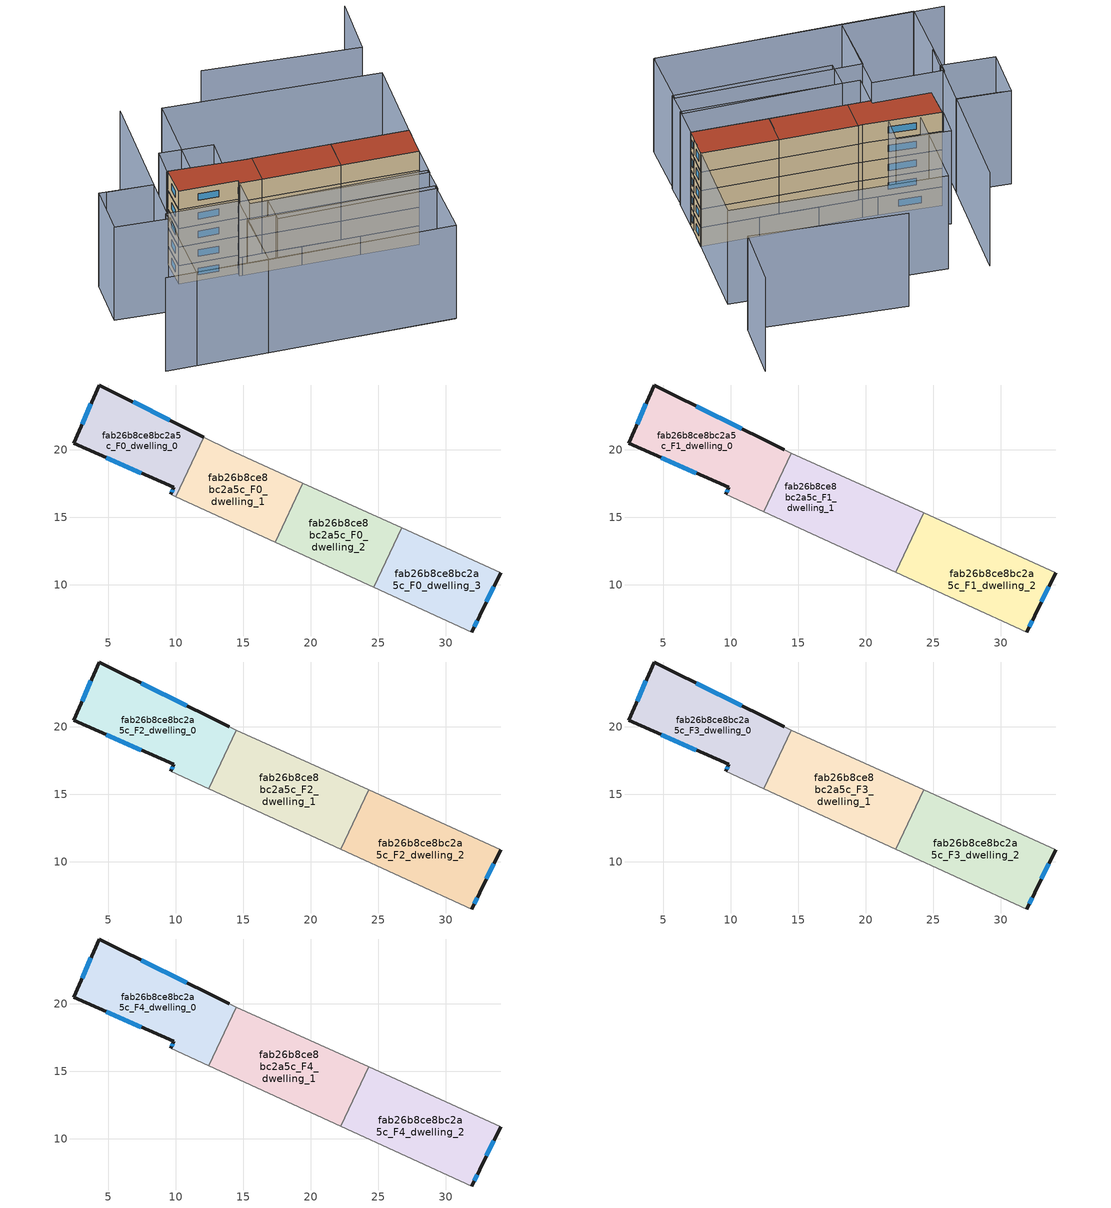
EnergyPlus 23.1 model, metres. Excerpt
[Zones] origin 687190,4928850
fab26b8ce8bc2a5c_F0_dwelling_0
 floor ground (EU_floor_Construction): 12.08,20.93 10.01,16.51 9.61,16.69 9.84,17.21 2.45,20.49 4.31,24.8 z0
 wall outside (EU_wall_Construction): 12.08,20.93 4.31,24.8 2.45,20.49 9.84,17.21 9.61,16.69 z0:3
 wall adiabatic (EU_wall_Construction): 9.61,16.69 10.01,16.51 z0:3
 wall to fab26b8ce8bc2a5c_F0_dwelling_1 (EU_wall_Construction): 10.01,16.51 12.08,20.93 z0:3
 window (EU_Window_Construction): 9.77,17.04 9.69,16.86 / 4.86,19.42 7.44,18.28 / 3.71,23.4 3.06,21.89 / 9.55,22.19 6.84,23.54 z0.98:2.02
fab26b8ce8bc2a5c_F0_dwelling_1
 floor ground (EU_floor_Construction): 19.4,17.53 17.35,13.16 10.01,16.51 12.08,20.93 13.95,20 z0
 wall adiabatic (EU_wall_Construction): 10.01,16.51 17.35,13.16 / 19.4,17.53 13.95,20 12.08,20.93 z0:3
 wall to fab26b8ce8bc2a5c_F0_dwelling_2 (EU_wall_Construction): 17.35,13.16 19.4,17.53 z0:3
fab26b8ce8bc2a5c_F0_dwelling_2
 floor ground (EU_floor_Construction): 26.73,14.21 24.67,9.81 17.35,13.16 19.4,17.53 z0
 wall adiabatic (EU_wall_Construction): 26.73,14.21 19.4,17.53 / 17.35,13.16 24.67,9.81 z0:3
 wall to fab26b8ce8bc2a5c_F0_dwelling_3 (EU_wall_Construction): 24.67,9.81 26.73,14.21 z0:3
fab26b8ce8bc2a5c_F0_dwelling_3
 floor ground (EU_floor_Construction): 34.05,10.89 32.51,7.71 31.93,6.5 24.67,9.81 26.73,14.21 z0
 wall outside (EU_wall_Construction): 31.93,6.5 32.51,7.71 34.05,10.89 z0:3
 wall adiabatic (EU_wall_Construction): 24.67,9.81 31.93,6.5 / 34.05,10.89 26.73,14.21 z0:3
 window (EU_Window_Construction): 33.01,8.74 33.55,9.85 / 32.12,6.89 32.32,7.31 z0.98:2.02
fab26b8ce8bc2a5c_F1_dwelling_0
 floor to fab26b8ce8bc2a5c_F0_dwelling_0 (EU_floor_Construction): 12.08,20.93 10.01,16.51 9.61,16.69 9.84,17.21 2.45,20.49 4.31,24.8 z3
 floor to fab26b8ce8bc2a5c_F0_dwelling_1 (EU_floor_Construction): 13.95,20 14.49,19.75 12.45,15.39 10.01,16.51 12.08,20.93 z3
 wall outside (EU_wall_Construction): 13.95,20 4.31,24.8 2.45,20.49 9.84,17.21 9.61,16.69 z3:6
 wall adiabatic (EU_wall_Construction): 14.49,19.75 13.95,20 / 9.61,16.69 12.45,15.39 z3:6
 wall to fab26b8ce8bc2a5c_F1_dwelling_1 (EU_wall_Construction): 12.45,15.39 14.49,19.75 z3:6
 window (EU_Window_Construction): 9.77,17.04 9.69,16.86 / 4.86,19.42 7.44,18.28 / 3.71,23.4 3.06,21.89 / 10.82,21.56 7.45,23.24 z3.98:5.02
fab26b8ce8bc2a5c_F1_dwelling_1
 floor to fab26b8ce8bc2a5c_F0_dwelling_1 (EU_floor_Construction): 19.4,17.53 17.35,13.16 12.45,15.39 14.49,19.75 z3
 floor to fab26b8ce8bc2a5c_F0_dwelling_2 (EU_floor_Construction): 24.29,15.31 22.23,10.93 17.35,13.16 19.4,17.53 z3
 wall adiabatic (EU_wall_Construction): 24.29,15.32 14.49,19.75 / 12.45,15.39 22.23,10.93 z3:6
 wall to fab26b8ce8bc2a5c_F1_dwelling_2 (EU_wall_Construction): 22.23,10.93 24.29,15.32 z3:6
fab26b8ce8bc2a5c_F1_dwelling_2
 floor to fab26b8ce8bc2a5c_F0_dwelling_2 (EU_floor_Construction): 26.73,14.21 24.67,9.81 22.23,10.93 24.29,15.31 z3
 floor to fab26b8ce8bc2a5c_F0_dwelling_3 (EU_floor_Construction): 34.05,10.89 32.51,7.71 31.93,6.5 24.67,9.81 26.73,14.21 z3
 wall outside (EU_wall_Construction): 31.93,6.5 32.51,7.71 34.05,10.89 z3:6
 wall adiabatic (EU_wall_Construction): 22.23,10.93 31.93,6.5 / 34.05,10.89 24.29,15.32 z3:6
 window (EU_Window_Construction): 33.01,8.74 33.55,9.85 / 32.12,6.89 32.32,7.31 z3.98:5.02
fab26b8ce8bc2a5c_F2_dwelling_0
 floor to fab26b8ce8bc2a5c_F1_dwelling_0 (EU_floor_Construction): 13.95,20 14.49,19.75 12.45,15.39 9.61,16.69 9.84,17.21 2.45,20.49 4.31,24.8 z6
 wall outside (EU_wall_Construction): 13.95,20 4.31,24.8 2.45,20.49 9.84,17.21 9.61,16.69 z6:9
 wall adiabatic (EU_wall_Construction): 14.49,19.75 13.95,20 / 9.61,16.69 12.45,15.39 z6:9
 wall to fab26b8ce8bc2a5c_F2_dwelling_1 (EU_wall_Construction): 12.45,15.39 14.49,19.75 z6:9
 window (EU_Window_Construction): 9.77,17.04 9.69,16.86 / 4.86,19.42 7.44,18.28 / 3.71,23.4 3.06,21.89 / 10.82,21.56 7.45,23.24 z6.98:8.02
fab26b8ce8bc2a5c_F2_dwelling_1
 floor to fab26b8ce8bc2a5c_F1_dwelling_1 (EU_floor_Construction): 24.29,15.32 22.23,10.93 12.45,15.39 14.49,19.75 z6
 wall adiabatic (EU_wall_Construction): 24.29,15.32 14.49,19.75 / 12.45,15.39 22.23,10.93 z6:9
 wall to fab26b8ce8bc2a5c_F2_dwelling_2 (EU_wall_Construction): 22.23,10.93 24.29,15.32 z6:9
fab26b8ce8bc2a5c_F2_dwelling_2
 floor to fab26b8ce8bc2a5c_F1_dwelling_2 (EU_floor_Construction): 34.05,10.89 32.51,7.71 31.93,6.5 22.23,10.93 24.29,15.32 z6
 wall outside (EU_wall_Construction): 31.93,6.5 32.51,7.71 34.05,10.89 z6:9
 wall adiabatic (EU_wall_Construction): 22.23,10.93 31.93,6.5 / 34.05,10.89 24.29,15.32 z6:9
 window (EU_Window_Construction): 33.01,8.74 33.55,9.85 / 32.12,6.89 32.32,7.31 z6.98:8.02
fab26b8ce8bc2a5c_F3_dwelling_0
 floor to fab26b8ce8bc2a5c_F2_dwelling_0 (EU_floor_Construction): 13.95,20 14.49,19.75 12.45,15.39 9.61,16.69 9.84,17.21 2.45,20.49 4.31,24.8 z9
 wall outside (EU_wall_Construction): 13.95,20 4.31,24.8 2.45,20.49 9.84,17.21 9.61,16.69 z9:12
 wall adiabatic (EU_wall_Construction): 14.49,19.75 13.95,20 / 9.61,16.69 12.45,15.39 z9:12
 wall to fab26b8ce8bc2a5c_F3_dwelling_1 (EU_wall_Construction): 12.45,15.39 14.49,19.75 z9:12
 window (EU_Window_Construction): 9.77,17.04 9.69,16.86 / 4.86,19.42 7.44,18.28 / 3.71,23.4 3.06,21.89 / 10.82,21.56 7.45,23.24 z9.98:11.02
fab26b8ce8bc2a5c_F3_dwelling_1
 floor to fab26b8ce8bc2a5c_F2_dwelling_1 (EU_floor_Construction): 24.29,15.32 22.23,10.93 12.45,15.39 14.49,19.75 z9
 wall adiabatic (EU_wall_Construction): 24.29,15.32 14.49,19.75 / 12.45,15.39 22.23,10.93 z9:12
 wall to fab26b8ce8bc2a5c_F3_dwelling_2 (EU_wall_Construction): 22.23,10.93 24.29,15.32 z9:12
fab26b8ce8bc2a5c_F3_dwelling_2
 floor to fab26b8ce8bc2a5c_F2_dwelling_2 (EU_floor_Construction): 34.05,10.89 32.51,7.71 31.93,6.5 22.23,10.93 24.29,15.32 z9
 wall outside (EU_wall_Construction): 31.93,6.5 32.51,7.71 34.05,10.89 z9:12
 wall adiabatic (EU_wall_Construction): 22.23,10.93 31.93,6.5 / 34.05,10.89 24.29,15.32 z9:12
 window (EU_Window_Construction): 33.01,8.74 33.55,9.85 / 32.12,6.89 32.32,7.31 z9.98:11.02
fab26b8ce8bc2a5c_F4_dwelling_0
 floor to fab26b8ce8bc2a5c_F3_dwelling_0 (EU_floor_Construction): 13.95,20 14.49,19.75 12.45,15.39 9.61,16.69 9.84,17.21 2.45,20.49 4.31,24.8 z12
 wall outside (EU_wall_Construction): 13.95,20 4.31,24.8 2.45,20.49 9.84,17.21 9.61,16.69 z12:15
 wall adiabatic (EU_wall_Construction): 14.49,19.75 13.95,20 / 9.61,16.69 12.45,15.39 z12:15
 wall to fab26b8ce8bc2a5c_F4_dwelling_1 (EU_wall_Construction): 12.45,15.39 14.49,19.75 z12:15
 window (EU_Window_Construction): 9.77,17.04 9.69,16.86 / 4.86,19.42 7.44,18.28 / 3.71,23.4 3.06,21.89 / 10.82,21.56 7.45,23.24 z12.98:14.02
 roof outside (EU_roof_Construction): 12.45,15.39 14.49,19.75 13.95,20 4.31,24.8 2.45,20.49 9.84,17.21 9.61,16.69 z15
fab26b8ce8bc2a5c_F4_dwelling_1
 floor to fab26b8ce8bc2a5c_F3_dwelling_1 (EU_floor_Construction): 24.29,15.32 22.23,10.93 12.45,15.39 14.49,19.75 z12
 wall adiabatic (EU_wall_Construction): 24.29,15.32 14.49,19.75 / 12.45,15.39 22.23,10.93 z12:15
 wall to fab26b8ce8bc2a5c_F4_dwelling_2 (EU_wall_Construction): 22.23,10.93 24.29,15.32 z12:15
 roof outside (EU_roof_Construction): 22.23,10.93 24.29,15.32 14.49,19.75 12.45,15.39 z15
fab26b8ce8bc2a5c_F4_dwelling_2
 floor to fab26b8ce8bc2a5c_F3_dwelling_2 (EU_floor_Construction): 34.05,10.89 32.51,7.71 31.93,6.5 22.23,10.93 24.29,15.32 z12
 wall outside (EU_wall_Construction): 31.93,6.5 32.51,7.71 34.05,10.89 z12:15
 wall adiabatic (EU_wall_Construction): 22.23,10.93 31.93,6.5 / 34.05,10.89 24.29,15.32 z12:15
 window (EU_Window_Construction): 33.01,8.74 33.55,9.85 / 32.12,6.89 32.32,7.31 z12.98:14.02
 roof outside (EU_roof_Construction): 32.51,7.71 34.05,10.89 24.29,15.32 22.23,10.93 31.93,6.5 z15
shading: -11.6,7.06 24.52,-9.08 / -2.33,16.78 -4.07,13.44 / 8.5,38.98 0.91,23.75 / 0.91,23.75 -4.74,26.57 / 46.08,37.38 41.68,28.91 / 41.68,28.91 22.5,38.87 / 24.71,-9.16 1.16,1.27 / 1.16,1.27 4.94,9.79 / 4.94,9.79 28.48,-0.64 / 28.48,-0.64 24.71,-9.16 / 9.83,11.29 30.05,2.61 / 30.05,2.61 28.36,-1.32 / 28.36,-1.32 8.15,7.36 / 8.15,7.36 9.83,11.29 / 1.2,1.29 -7.8,5.36 / -7.8,5.36 -2.15,17.83 / -2.15,17.83 6.84,13.76 / 6.84,13.76 1.2,1.29 / 9.61,16.69 31.93,6.5 / 31.93,6.5 29.93,2.11 / 29.93,2.11 7.61,12.3 / 7.61,12.3 9.61,16.69 / 0.95,23.83 -2.52,16.75 / -2.52,16.75 -9.21,20.03 / -9.21,20.03 -5.74,27.11 / -5.74,27.11 0.95,23.83 / 6.95,23.42 13.08,35.97 / 13.08,35.97 39.91,22.87 / 39.91,22.87 33.77,10.31 / 33.77,10.31 6.95,23.42 / 10.84,21.55 4.19,24.86 / 4.19,24.86 6.09,28.68 / 6.09,28.68 12.74,25.37 / 12.74,25.37 10.84,21.55 z0:15
[Building]
EU S2 Campaign: North Axis=0; Terrain=City; Solar Distribution=FullExterior
[Site:Location]
Bologna: Latitude=44.5; Longitude=11.25; Time Zone=1; Elevation=37
[SizingPeriod:WeatherFileDays]
AnnualSizingPeriod: Begin Month=1; Begin Day of Month=1; End Month=12; End Day of Month=31; Day of Week for Start Day=Monday; Use Weather File Daylight Saving Period=No; Use Weather File Rain and Snow Indicators=No
[MATERIAL]
EU_InternalMass_Material: Roughness=MediumRough; Thickness=0.1; Conductivity=1; Density=1800; Specific Heat=900; Thermal Absorptance=0.9; Solar Absorptance=0.7; Visible Absorptance=0.7
[MATERIAL:NOMASS] Roughness=MediumRough; Thermal Absorptance=0.9; Solar Absorptance=0.7; Visible Absorptance=0.7
Name | Thermal Resistance
EU_wall_NoMass | 0.905828
EU_roof_NoMass | 0.37593
EU_floor_NoMass | 0.67114
[WINDOWMATERIAL:SIMPLEGLAZINGSYSTEM]
EU_Window_SimpleGlazing: UFactor=4.52486; Solar Heat Gain Coefficient=0.85; Visible Transmittance=0.85
[CONSTRUCTION]
EU_wall_Construction: EU_wall_NoMass
EU_roof_Construction: EU_roof_NoMass
EU_floor_Construction: EU_floor_NoMass
EU_InternalMass_Construction: EU_InternalMass_Material
EU_Window_Construction: EU_Window_SimpleGlazing
[ZONE] Type=1; Multiplier=1; Ceiling Height=autocalculate; Floor Area=autocalculate; Part of Total Floor Area=Yes
Name | Volume
fab26b8ce8bc2a5c_F0_dwelling_0; fab26b8ce8bc2a5c_F0_dwelling_2 | 116.867
fab26b8ce8bc2a5c_F1_dwelling_0 | 155.833
fab26b8ce8bc2a5c_F2_dwelling_0; fab26b8ce8bc2a5c_F3_dwelling_0; fab26b8ce8bc2a5c_F4_dwelling_0 | 155.839
fab26b8ce8bc2a5c_F0_dwelling_1 | 116.876
fab26b8ce8bc2a5c_F1_dwelling_1 | 155.811
fab26b8ce8bc2a5c_F2_dwelling_1; fab26b8ce8bc2a5c_F3_dwelling_1; fab26b8ce8bc2a5c_F4_dwelling_1 | 155.827
fab26b8ce8bc2a5c_F1_dwelling_2 | 155.836
fab26b8ce8bc2a5c_F2_dwelling_2; fab26b8ce8bc2a5c_F3_dwelling_2; fab26b8ce8bc2a5c_F4_dwelling_2 | 155.837
fab26b8ce8bc2a5c_F0_dwelling_3 | 116.875
[INTERNALMASS] Construction=EU_InternalMass_Construction
Name | Zone or ZoneList | Surface Area
fab26b8ce8bc2a5c_F0_dwelling_0_EU_InternalMass | fab26b8ce8bc2a5c_F0_dwelling_0 | 38.9556
fab26b8ce8bc2a5c_F0_dwelling_1_EU_InternalMass | fab26b8ce8bc2a5c_F0_dwelling_1 | 38.9586
fab26b8ce8bc2a5c_F0_dwelling_2_EU_InternalMass | fab26b8ce8bc2a5c_F0_dwelling_2 | 38.9558
fab26b8ce8bc2a5c_F0_dwelling_3_EU_InternalMass | fab26b8ce8bc2a5c_F0_dwelling_3 | 38.9584
fab26b8ce8bc2a5c_F1_dwelling_0_EU_InternalMass | fab26b8ce8bc2a5c_F1_dwelling_0 | 51.9459
fab26b8ce8bc2a5c_F1_dwelling_1_EU_InternalMass | fab26b8ce8bc2a5c_F1_dwelling_1 | 51.9426
fab26b8ce8bc2a5c_F1_dwelling_2_EU_InternalMass | fab26b8ce8bc2a5c_F1_dwelling_2 | 51.9455
fab26b8ce8bc2a5c_F2_dwelling_0_EU_InternalMass | fab26b8ce8bc2a5c_F2_dwelling_0 | 51.9459
fab26b8ce8bc2a5c_F2_dwelling_1_EU_InternalMass | fab26b8ce8bc2a5c_F2_dwelling_1 | 51.9426
fab26b8ce8bc2a5c_F2_dwelling_2_EU_InternalMass | fab26b8ce8bc2a5c_F2_dwelling_2 | 51.9455
fab26b8ce8bc2a5c_F3_dwelling_0_EU_InternalMass | fab26b8ce8bc2a5c_F3_dwelling_0 | 51.9459
fab26b8ce8bc2a5c_F3_dwelling_1_EU_InternalMass | fab26b8ce8bc2a5c_F3_dwelling_1 | 51.9426
fab26b8ce8bc2a5c_F3_dwelling_2_EU_InternalMass | fab26b8ce8bc2a5c_F3_dwelling_2 | 51.9455
fab26b8ce8bc2a5c_F4_dwelling_0_EU_InternalMass | fab26b8ce8bc2a5c_F4_dwelling_0 | 51.9459
fab26b8ce8bc2a5c_F4_dwelling_1_EU_InternalMass | fab26b8ce8bc2a5c_F4_dwelling_1 | 51.9426
fab26b8ce8bc2a5c_F4_dwelling_2_EU_InternalMass | fab26b8ce8bc2a5c_F4_dwelling_2 | 51.9455
[OTHEREQUIPMENT] Fuel Type=Electricity; Design Level Calculation Method=Watts/Area; Power per Zone Floor Area=1; Fraction Latent=0; Fraction Radiant=0; Fraction Lost=0; Carbon Dioxide Generation Rate=0; EndUse Subcategory=EU_Step8_InternalGains
Name | Zone or ZoneList or Space or SpaceList | Schedule
EU_Step8_InternalGain_fab26b8ce8bc2a5c_F0_dwelling_0_f000 | fab26b8ce8bc2a5c_F0_dwelling_0 | EU_Step8_GainSchedule_fab26b8ce8bc2a5c_F0_dwelling_0_f000
EU_Step8_InternalGain_fab26b8ce8bc2a5c_F0_dwelling_1_f000 | fab26b8ce8bc2a5c_F0_dwelling_1 | EU_Step8_GainSchedule_fab26b8ce8bc2a5c_F0_dwelling_1_f000
EU_Step8_InternalGain_fab26b8ce8bc2a5c_F0_dwelling_2_f000 | fab26b8ce8bc2a5c_F0_dwelling_2 | EU_Step8_GainSchedule_fab26b8ce8bc2a5c_F0_dwelling_2_f000
EU_Step8_InternalGain_fab26b8ce8bc2a5c_F0_dwelling_3_f000 | fab26b8ce8bc2a5c_F0_dwelling_3 | EU_Step8_GainSchedule_fab26b8ce8bc2a5c_F0_dwelling_3_f000
EU_Step8_InternalGain_fab26b8ce8bc2a5c_F1_dwelling_0_f000 | fab26b8ce8bc2a5c_F1_dwelling_0 | EU_Step8_GainSchedule_fab26b8ce8bc2a5c_F1_dwelling_0_f000
EU_Step8_InternalGain_fab26b8ce8bc2a5c_F1_dwelling_1_f000 | fab26b8ce8bc2a5c_F1_dwelling_1 | EU_Step8_GainSchedule_fab26b8ce8bc2a5c_F1_dwelling_1_f000
EU_Step8_InternalGain_fab26b8ce8bc2a5c_F1_dwelling_2_f000 | fab26b8ce8bc2a5c_F1_dwelling_2 | EU_Step8_GainSchedule_fab26b8ce8bc2a5c_F1_dwelling_2_f000
EU_Step8_InternalGain_fab26b8ce8bc2a5c_F2_dwelling_0_f000 | fab26b8ce8bc2a5c_F2_dwelling_0 | EU_Step8_GainSchedule_fab26b8ce8bc2a5c_F2_dwelling_0_f000
EU_Step8_InternalGain_fab26b8ce8bc2a5c_F2_dwelling_1_f000 | fab26b8ce8bc2a5c_F2_dwelling_1 | EU_Step8_GainSchedule_fab26b8ce8bc2a5c_F2_dwelling_1_f000
EU_Step8_InternalGain_fab26b8ce8bc2a5c_F2_dwelling_2_f000 | fab26b8ce8bc2a5c_F2_dwelling_2 | EU_Step8_GainSchedule_fab26b8ce8bc2a5c_F2_dwelling_2_f000
EU_Step8_InternalGain_fab26b8ce8bc2a5c_F3_dwelling_0_f000 | fab26b8ce8bc2a5c_F3_dwelling_0 | EU_Step8_GainSchedule_fab26b8ce8bc2a5c_F3_dwelling_0_f000
EU_Step8_InternalGain_fab26b8ce8bc2a5c_F3_dwelling_1_f000 | fab26b8ce8bc2a5c_F3_dwelling_1 | EU_Step8_GainSchedule_fab26b8ce8bc2a5c_F3_dwelling_1_f000
EU_Step8_InternalGain_fab26b8ce8bc2a5c_F3_dwelling_2_f000 | fab26b8ce8bc2a5c_F3_dwelling_2 | EU_Step8_GainSchedule_fab26b8ce8bc2a5c_F3_dwelling_2_f000
EU_Step8_InternalGain_fab26b8ce8bc2a5c_F4_dwelling_0_f000 | fab26b8ce8bc2a5c_F4_dwelling_0 | EU_Step8_GainSchedule_fab26b8ce8bc2a5c_F4_dwelling_0_f000
EU_Step8_InternalGain_fab26b8ce8bc2a5c_F4_dwelling_1_f000 | fab26b8ce8bc2a5c_F4_dwelling_1 | EU_Step8_GainSchedule_fab26b8ce8bc2a5c_F4_dwelling_1_f000
EU_Step8_InternalGain_fab26b8ce8bc2a5c_F4_dwelling_2_f000 | fab26b8ce8bc2a5c_F4_dwelling_2 | EU_Step8_GainSchedule_fab26b8ce8bc2a5c_F4_dwelling_2_f000
[ZONEVENTILATION:DESIGNFLOWRATE] Schedule=EU_AlwaysOn; Design Flow Rate Calculation Method=AirChanges/Hour; Air Changes per Hour=0.73129; Ventilation Type=Natural; Fan Pressure Rise=0; Fan Total Efficiency=1; Constant Term Coefficient=1; Temperature Term Coefficient=0; Velocity Term Coefficient=0; Velocity Squared Term Coefficient=0; Minimum Indoor Temperature=-100; Maximum Indoor Temperature=100; Delta Temperature=-100; Minimum Outdoor Temperature=-100; Maximum Outdoor Temperature=100; Maximum Wind Speed=40
Name | Zone or ZoneList or Space or SpaceList
EU_ConstantAir_fab26b8ce8bc2a5c_F0_dwelling_0 | fab26b8ce8bc2a5c_F0_dwelling_0
EU_ConstantAir_fab26b8ce8bc2a5c_F0_dwelling_1 | fab26b8ce8bc2a5c_F0_dwelling_1
EU_ConstantAir_fab26b8ce8bc2a5c_F0_dwelling_2 | fab26b8ce8bc2a5c_F0_dwelling_2
EU_ConstantAir_fab26b8ce8bc2a5c_F0_dwelling_3 | fab26b8ce8bc2a5c_F0_dwelling_3
EU_ConstantAir_fab26b8ce8bc2a5c_F1_dwelling_0 | fab26b8ce8bc2a5c_F1_dwelling_0
EU_ConstantAir_fab26b8ce8bc2a5c_F1_dwelling_1 | fab26b8ce8bc2a5c_F1_dwelling_1
EU_ConstantAir_fab26b8ce8bc2a5c_F1_dwelling_2 | fab26b8ce8bc2a5c_F1_dwelling_2
EU_ConstantAir_fab26b8ce8bc2a5c_F2_dwelling_0 | fab26b8ce8bc2a5c_F2_dwelling_0
EU_ConstantAir_fab26b8ce8bc2a5c_F2_dwelling_1 | fab26b8ce8bc2a5c_F2_dwelling_1
EU_ConstantAir_fab26b8ce8bc2a5c_F2_dwelling_2 | fab26b8ce8bc2a5c_F2_dwelling_2
EU_ConstantAir_fab26b8ce8bc2a5c_F3_dwelling_0 | fab26b8ce8bc2a5c_F3_dwelling_0
EU_ConstantAir_fab26b8ce8bc2a5c_F3_dwelling_1 | fab26b8ce8bc2a5c_F3_dwelling_1
EU_ConstantAir_fab26b8ce8bc2a5c_F3_dwelling_2 | fab26b8ce8bc2a5c_F3_dwelling_2
EU_ConstantAir_fab26b8ce8bc2a5c_F4_dwelling_0 | fab26b8ce8bc2a5c_F4_dwelling_0
EU_ConstantAir_fab26b8ce8bc2a5c_F4_dwelling_1 | fab26b8ce8bc2a5c_F4_dwelling_1
EU_ConstantAir_fab26b8ce8bc2a5c_F4_dwelling_2 | fab26b8ce8bc2a5c_F4_dwelling_2
[HVACTEMPLATE:THERMOSTAT] Constant Heating Setpoint=20; Constant Cooling Setpoint=50
EU_HeatOnly_fab26b8ce8bc2a5c_F0_dwelling_0; EU_HeatOnly_fab26b8ce8bc2a5c_F0_dwelling_1; EU_HeatOnly_fab26b8ce8bc2a5c_F0_dwelling_2; EU_HeatOnly_fab26b8ce8bc2a5c_F0_dwelling_3; EU_HeatOnly_fab26b8ce8bc2a5c_F1_dwelling_0; EU_HeatOnly_fab26b8ce8bc2a5c_F1_dwelling_1; EU_HeatOnly_fab26b8ce8bc2a5c_F1_dwelling_2; EU_HeatOnly_fab26b8ce8bc2a5c_F2_dwelling_0; EU_HeatOnly_fab26b8ce8bc2a5c_F2_dwelling_1; EU_HeatOnly_fab26b8ce8bc2a5c_F2_dwelling_2; EU_HeatOnly_fab26b8ce8bc2a5c_F3_dwelling_0; EU_HeatOnly_fab26b8ce8bc2a5c_F3_dwelling_1; EU_HeatOnly_fab26b8ce8bc2a5c_F3_dwelling_2; EU_HeatOnly_fab26b8ce8bc2a5c_F4_dwelling_0; EU_HeatOnly_fab26b8ce8bc2a5c_F4_dwelling_1; EU_HeatOnly_fab26b8ce8bc2a5c_F4_dwelling_2
[HVACTEMPLATE:ZONE:IDEALLOADSAIRSYSTEM] System Availability Schedule=EU_AlwaysOn; Maximum Heating Supply Air Temperature=50; Minimum Cooling Supply Air Temperature=13; Maximum Heating Supply Air Humidity Ratio=0.0156; Minimum Cooling Supply Air Humidity Ratio=0.0077; Heating Limit=NoLimit; Cooling Limit=NoLimit; Heating Availability Schedule=EU_AlwaysOn; Cooling Availability Schedule=EU_CoolingOff; Dehumidification Control Type=ConstantSensibleHeatRatio; Cooling Sensible Heat Ratio=0.7; Dehumidification Setpoint=60; Humidification Control Type=None; Humidification Setpoint=30; Outdoor Air Method=None; Outdoor Air Flow Rate per Person=0.00944; Outdoor Air Flow Rate per Zone Floor Area=0; Outdoor Air Flow Rate per Zone=0; Demand Controlled Ventilation Type=None; Outdoor Air Economizer Type=NoEconomizer; Heat Recovery Type=None; Sensible Heat Recovery Effectiveness=0.7; Latent Heat Recovery Effectiveness=0.65
Name | Template Thermostat
fab26b8ce8bc2a5c_F0_dwelling_0 | EU_HeatOnly_fab26b8ce8bc2a5c_F0_dwelling_0
fab26b8ce8bc2a5c_F0_dwelling_1 | EU_HeatOnly_fab26b8ce8bc2a5c_F0_dwelling_1
fab26b8ce8bc2a5c_F0_dwelling_2 | EU_HeatOnly_fab26b8ce8bc2a5c_F0_dwelling_2
fab26b8ce8bc2a5c_F0_dwelling_3 | EU_HeatOnly_fab26b8ce8bc2a5c_F0_dwelling_3
fab26b8ce8bc2a5c_F1_dwelling_0 | EU_HeatOnly_fab26b8ce8bc2a5c_F1_dwelling_0
fab26b8ce8bc2a5c_F1_dwelling_1 | EU_HeatOnly_fab26b8ce8bc2a5c_F1_dwelling_1
fab26b8ce8bc2a5c_F1_dwelling_2 | EU_HeatOnly_fab26b8ce8bc2a5c_F1_dwelling_2
fab26b8ce8bc2a5c_F2_dwelling_0 | EU_HeatOnly_fab26b8ce8bc2a5c_F2_dwelling_0
fab26b8ce8bc2a5c_F2_dwelling_1 | EU_HeatOnly_fab26b8ce8bc2a5c_F2_dwelling_1
fab26b8ce8bc2a5c_F2_dwelling_2 | EU_HeatOnly_fab26b8ce8bc2a5c_F2_dwelling_2
fab26b8ce8bc2a5c_F3_dwelling_0 | EU_HeatOnly_fab26b8ce8bc2a5c_F3_dwelling_0
fab26b8ce8bc2a5c_F3_dwelling_1 | EU_HeatOnly_fab26b8ce8bc2a5c_F3_dwelling_1
fab26b8ce8bc2a5c_F3_dwelling_2 | EU_HeatOnly_fab26b8ce8bc2a5c_F3_dwelling_2
fab26b8ce8bc2a5c_F4_dwelling_0 | EU_HeatOnly_fab26b8ce8bc2a5c_F4_dwelling_0
fab26b8ce8bc2a5c_F4_dwelling_1 | EU_HeatOnly_fab26b8ce8bc2a5c_F4_dwelling_1
fab26b8ce8bc2a5c_F4_dwelling_2 | EU_HeatOnly_fab26b8ce8bc2a5c_F4_dwelling_2
[SIZING:ZONE] Zone Cooling Design Supply Air Temperature Input Method=SupplyAirTemperature; Zone Cooling Design Supply Air Temperature=13; Zone Heating Design Supply Air Temperature Input Method=SupplyAirTemperature; Zone Heating Design Supply Air Temperature=50; Zone Cooling Design Supply Air Humidity Ratio=0.008; Zone Heating Design Supply Air Humidity Ratio=0.008; Cooling Design Air Flow Method=DesignDay; Cooling Design Air Flow Rate=0; Cooling Minimum Air Flow per Zone Floor Area=0.000762; Cooling Minimum Air Flow=0; Cooling Minimum Air Flow Fraction=0.2; Heating Design Air Flow Method=DesignDay; Heating Design Air Flow Rate=0; Heating Maximum Air Flow per Zone Floor Area=0.002032; Heating Maximum Air Flow=0.141576; Heating Maximum Air Flow Fraction=0.3; Account for Dedicated Outdoor Air System=No; Dedicated Outdoor Air System Control Strategy=NeutralSupplyAir; Dedicated Outdoor Air Low Setpoint Temperature for Design=autosize; Dedicated Outdoor Air High Setpoint Temperature for Design=autosize; Zone Load Sizing Method=Sensible Load Only No Latent Load; Zone Latent Cooling Design Supply Air Humidity Ratio Input Method=HumidityRatioDifference; Zone Cooling Design Supply Air Humidity Ratio Difference=0.005; Zone Latent Heating Design Supply Air Humidity Ratio Input Method=HumidityRatioDifference; Zone Humidification Design Supply Air Humidity Ratio Difference=0.005
fab26b8ce8bc2a5c_F0_dwelling_0; fab26b8ce8bc2a5c_F0_dwelling_1; fab26b8ce8bc2a5c_F0_dwelling_2; fab26b8ce8bc2a5c_F0_dwelling_3; fab26b8ce8bc2a5c_F1_dwelling_0; fab26b8ce8bc2a5c_F1_dwelling_1; fab26b8ce8bc2a5c_F1_dwelling_2; fab26b8ce8bc2a5c_F2_dwelling_0; fab26b8ce8bc2a5c_F2_dwelling_1; fab26b8ce8bc2a5c_F2_dwelling_2; fab26b8ce8bc2a5c_F3_dwelling_0; fab26b8ce8bc2a5c_F3_dwelling_1; fab26b8ce8bc2a5c_F3_dwelling_2; fab26b8ce8bc2a5c_F4_dwelling_0; fab26b8ce8bc2a5c_F4_dwelling_1; fab26b8ce8bc2a5c_F4_dwelling_2
[SCHEDULE:CONSTANT]
Name | Hourly Value
EU_AlwaysOn | 1
EU_CoolingOff | 0
[SCHEDULE:FILE] Column Number=1; Rows to Skip at Top=0; Number of Hours of Data=8760; Column Separator=Comma; Interpolate to Timestep=No; Minutes per Item=60; Adjust Schedule for Daylight Savings=Yes
Name | File
EU_Step8_GainSchedule_fab26b8ce8bc2a5c_F0_dwelling_0_f000 | ../../schedules/fab26b8ce8bc2a5c/fab26b8ce8bc2a5c_F0_dwelling_0_f000_gain.csv
EU_Step8_GainSchedule_fab26b8ce8bc2a5c_F0_dwelling_1_f000 | ../../schedules/fab26b8ce8bc2a5c/fab26b8ce8bc2a5c_F0_dwelling_1_f000_gain.csv
EU_Step8_GainSchedule_fab26b8ce8bc2a5c_F0_dwelling_2_f000 | ../../schedules/fab26b8ce8bc2a5c/fab26b8ce8bc2a5c_F0_dwelling_2_f000_gain.csv
EU_Step8_GainSchedule_fab26b8ce8bc2a5c_F0_dwelling_3_f000 | ../../schedules/fab26b8ce8bc2a5c/fab26b8ce8bc2a5c_F0_dwelling_3_f000_gain.csv
EU_Step8_GainSchedule_fab26b8ce8bc2a5c_F1_dwelling_0_f000 | ../../schedules/fab26b8ce8bc2a5c/fab26b8ce8bc2a5c_F1_dwelling_0_f000_gain.csv
EU_Step8_GainSchedule_fab26b8ce8bc2a5c_F1_dwelling_1_f000 | ../../schedules/fab26b8ce8bc2a5c/fab26b8ce8bc2a5c_F1_dwelling_1_f000_gain.csv
EU_Step8_GainSchedule_fab26b8ce8bc2a5c_F1_dwelling_2_f000 | ../../schedules/fab26b8ce8bc2a5c/fab26b8ce8bc2a5c_F1_dwelling_2_f000_gain.csv
EU_Step8_GainSchedule_fab26b8ce8bc2a5c_F2_dwelling_0_f000 | ../../schedules/fab26b8ce8bc2a5c/fab26b8ce8bc2a5c_F2_dwelling_0_f000_gain.csv
EU_Step8_GainSchedule_fab26b8ce8bc2a5c_F2_dwelling_1_f000 | ../../schedules/fab26b8ce8bc2a5c/fab26b8ce8bc2a5c_F2_dwelling_1_f000_gain.csv
EU_Step8_GainSchedule_fab26b8ce8bc2a5c_F2_dwelling_2_f000 | ../../schedules/fab26b8ce8bc2a5c/fab26b8ce8bc2a5c_F2_dwelling_2_f000_gain.csv
EU_Step8_GainSchedule_fab26b8ce8bc2a5c_F3_dwelling_0_f000 | ../../schedules/fab26b8ce8bc2a5c/fab26b8ce8bc2a5c_F3_dwelling_0_f000_gain.csv
EU_Step8_GainSchedule_fab26b8ce8bc2a5c_F3_dwelling_1_f000 | ../../schedules/fab26b8ce8bc2a5c/fab26b8ce8bc2a5c_F3_dwelling_1_f000_gain.csv
EU_Step8_GainSchedule_fab26b8ce8bc2a5c_F3_dwelling_2_f000 | ../../schedules/fab26b8ce8bc2a5c/fab26b8ce8bc2a5c_F3_dwelling_2_f000_gain.csv
EU_Step8_GainSchedule_fab26b8ce8bc2a5c_F4_dwelling_0_f000 | ../../schedules/fab26b8ce8bc2a5c/fab26b8ce8bc2a5c_F4_dwelling_0_f000_gain.csv
EU_Step8_GainSchedule_fab26b8ce8bc2a5c_F4_dwelling_1_f000 | ../../schedules/fab26b8ce8bc2a5c/fab26b8ce8bc2a5c_F4_dwelling_1_f000_gain.csv
EU_Step8_GainSchedule_fab26b8ce8bc2a5c_F4_dwelling_2_f000 | ../../schedules/fab26b8ce8bc2a5c/fab26b8ce8bc2a5c_F4_dwelling_2_f000_gain.csv
